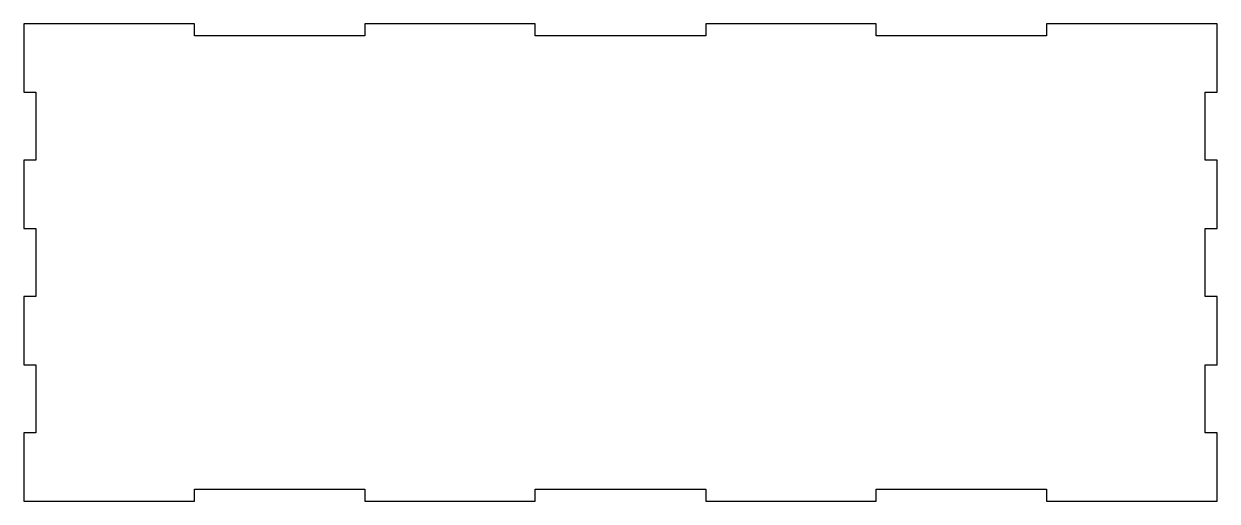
# Model space of a CAD drawing. Header units: inches. Extents: x -5.9 to 5.9, y -2.4 to 2.4.
import ezdxf

# ---------------------------------------------------------------- set-up
doc = ezdxf.new("R2010")
doc.units = ezdxf.units.IN
doc.header["$MEASUREMENT"] = 0

msp = doc.modelspace()

# ---------------------------------------------------------------- linework, layer by layer
msp.add_lwpolyline([(-0.844, -2.362), (-0.844, -2.244), (0.844, -2.244), (0.844, -2.362), (2.531, -2.362), (2.531, -2.244), (4.218, -2.244), (4.218, -2.362), (5.906, -2.362), (5.906, -1.687), (5.787, -1.687), (5.787, -1.012), (5.906, -1.012), (5.906, -0.337), (5.787, -0.337), (5.787, 0.337), (5.906, 0.337), (5.906, 1.012), (5.787, 1.012), (5.787, 1.687), (5.906, 1.687), (5.906, 2.362), (4.218, 2.362), (4.218, 2.244), (2.531, 2.244), (2.531, 2.362), (0.844, 2.362), (0.844, 2.244), (-0.844, 2.244), (-0.844, 2.362), (-2.531, 2.362), (-2.531, 2.244), (-4.218, 2.244), (-4.218, 2.362), (-5.906, 2.362), (-5.906, 1.687), (-5.787, 1.687), (-5.787, 1.012), (-5.906, 1.012), (-5.906, 0.337), (-5.787, 0.337), (-5.787, -0.337), (-5.906, -0.337), (-5.906, -1.012), (-5.787, -1.012), (-5.787, -1.687), (-5.906, -1.687), (-5.906, -2.362), (-4.218, -2.362), (-4.218, -2.244), (-2.531, -2.244), (-2.531, -2.362)], close=True)

doc.saveas('drawing.dxf')
